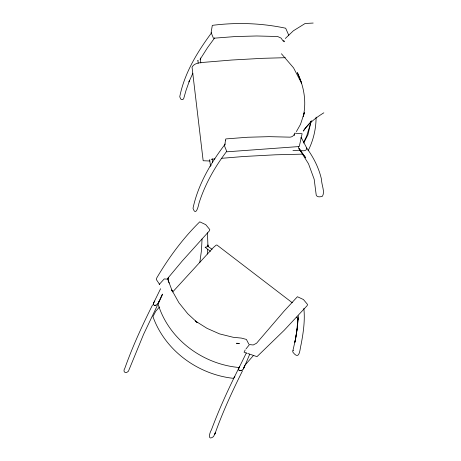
<?xml version="1.0" encoding="UTF-8"?>
<svg xmlns="http://www.w3.org/2000/svg" width="461" height="461" viewBox="0 0 461 461"><rect width="100%" height="100%" fill="white"/><g stroke="black" fill="none" stroke-linecap="round" stroke-linejoin="round"><path stroke-width="0.69" d="M202.045 238.954L201.48 250.421L199.78 262.632M246.272 353.057L238.596 368.691C238.112 372.517 243.61 370.143 244.03 367.78L249.741 354.181M160.595 288.713L153.432 303.321L153.392 304.387L153.882 305.188L155.881 305.286L157.858 303.932L162.33 294.199M159.131 301.235L157.789 303.978M298.013 317.669L297.472 326.993L294.89 342.316L296.492 333.349L298.025 318.488M208.078 246.381L207.934 244.895L207.802 246.595L205.133 247.252L210.383 251.326M298.048 317.906L297.472 326.993L295.72 338.27L292.839 350.936M207.686 249.32L207.271 254.04M153.467 303.257L153.478 304.612M310.576 121.744L310.224 124.447L306.646 136.162L303.58 142.282M303.177 116.662C306.767 101.766 303.903 86.276 297.368 72.613L301.673 83.239M301.062 137.292L301.073 138.329M311.071 121.554L307.931 134.779L303.707 143.123M303.263 116.679L304.352 112.674L300.537 124.268L296.371 131.639M238.712 368.477L238.677 369.941M244.03 367.78L244.33 366.501L243.264 368.95M214.717 434.562L215.448 432.36L213.581 436.561C207.3 441.373 209.525 432.764 211.403 429.917C219.079 409.172 228.339 389.055 238.239 369.296M215.103 433.409C222.761 411.875 232.361 391.084 242.584 370.661M162.67 294.176L158.077 304.047C168.818 339.411 202.949 364.38 239.271 367.526M308.075 150.793C313.417 140.432 316.073 128.728 316.096 117.094M192.865 73.184L188.975 81.908L189.575 80.433L186.042 90.368L183.68 98.671L182.706 99.662L181.334 99.518L180.608 98.856L179.755 96.741C184.412 73.103 197.429 51.834 211.628 32.714M152.585 304.865C142.288 325.437 132.624 346.378 124.914 368.074C122.344 371.497 125.432 374.551 128.417 371.243L143.648 334.173L157.403 305.366M210.481 165.897L209.64 159.627M238.596 368.691L239.691 366.662M299.454 148.379L299.454 149.468L305.724 157.835L299.298 149.024L308.513 163.811L314.172 179.231L316.234 195.159C317.162 197.464 320.614 197.008 322.464 196.207C325.166 191.62 321.444 184.786 321.576 179.755C319.047 168.225 313.618 157.495 306.674 148.004M225.256 144.005C210.654 163.061 198.04 184.602 193.003 208.291C195.816 216.785 198.357 206.413 198.979 203.209C204.938 184.452 214.728 167.043 226.633 151.439M153.432 303.321L154.792 301.056M214.624 37.975L207.686 47.431L200.091 59.377L200.61 58.017L200.299 59.008L200.84 63.03M245.229 349.876L244.071 352.21L246.935 353.189M246.076 348.81L249.482 344.574L253.21 344.978L256.575 343.226L283.993 311.233L297.42 296.728L303.436 299.529L307.487 304.398L307.187 305.608L284.137 330.341L256.979 356.658L247.811 353.489M311.676 120.753L304.456 129.166L303.338 131.108C308.484 123.364 315.987 117.601 323.847 112.801M234.862 376.718L233.439 378.343C197.959 374.493 165.078 350.596 152.948 316.644L155.714 311.279L159.494 306.98M244.342 365.896L253.354 355.61M172.725 291.917L213.247 247.655L216.059 245.217L216.877 244.97L292.326 302.773M159.189 284.495L164.231 278.917L167.798 279.176L172.477 291.744M285.307 38.494L293.369 30.795L305.119 23.499L313.186 23.05M210.072 166.237L211.138 165.338M293.058 350.567L293.415 350.297M298.555 315.871C296.596 317.416 301.194 321.386 296.262 317.162M211.138 159.368L214.93 158.866M156.095 305.142L154.539 305.441M241.207 370.511L239.755 370.748M221.268 158.342L243.817 156.492L275.361 154.804L302.33 154.147M292.937 150.58L300.14 150.177M236.395 343.675L239.432 343.554L236.712 343.197M285.284 57.694L262.632 58.317L231.906 60.016L201.036 62.569C197.706 63.036 193.678 63.82 192.047 67.173L203.163 160.745L209.934 161.004M284.466 41.185L283.204 41.098L281.037 38.073L277.631 36.505L256.731 35.981L235.231 36.557L213.449 38.24L211.109 32.575L212.314 25.361C236.724 22.232 261.583 23.108 285.67 28.219L288.776 35.278M205.26 247.401L205.969 247.753M212.077 249.28L207.951 246.422L207.479 232.84M197.285 322.608L195.343 320.989L207.064 328.365L219.545 333.891L233.122 337.268L241.437 338.097L246.399 339.429L248.836 344.171M197.245 322.521L187.731 313.722L178.926 302.762L171.751 289.934L172.477 291.784M281.435 53.764L293.542 67.836L301.615 83.285M198.08 60.84L197.855 60.385L198.195 63.243M298.204 318.453L298.538 318.903M159.719 284.587L156.285 279.47L156.596 278.214C168.645 257.762 182.804 238.487 199.763 221.822L205.75 224.657L209.772 229.543L209.473 230.754L182.366 260.84L168.622 277.28L167.85 279.009L168.156 277.764L168.294 281.412M168.605 281.959L169.222 283.048M301.246 137.545L306.801 148.16C307.003 152.395 297.72 151.341 298.313 146.673M283.659 40.493L284.189 41.795M292.758 351.351L292.966 352.296C299.846 361.113 299.771 349.184 301.056 344.655C303.344 332.75 305.136 320.533 303.851 308.403M212.198 158.676L212.625 162.243M294.285 134.405L294.36 135.58M225.544 140.132L224.593 146.137L226.887 151.807L299.258 146.535L302.122 133.719L294.591 133.154C294.285 135.413 292.257 137.021 290.038 137.159L269.12 136.658L247.626 137.251L225.844 138.922L225.544 140.132"/></g></svg>
